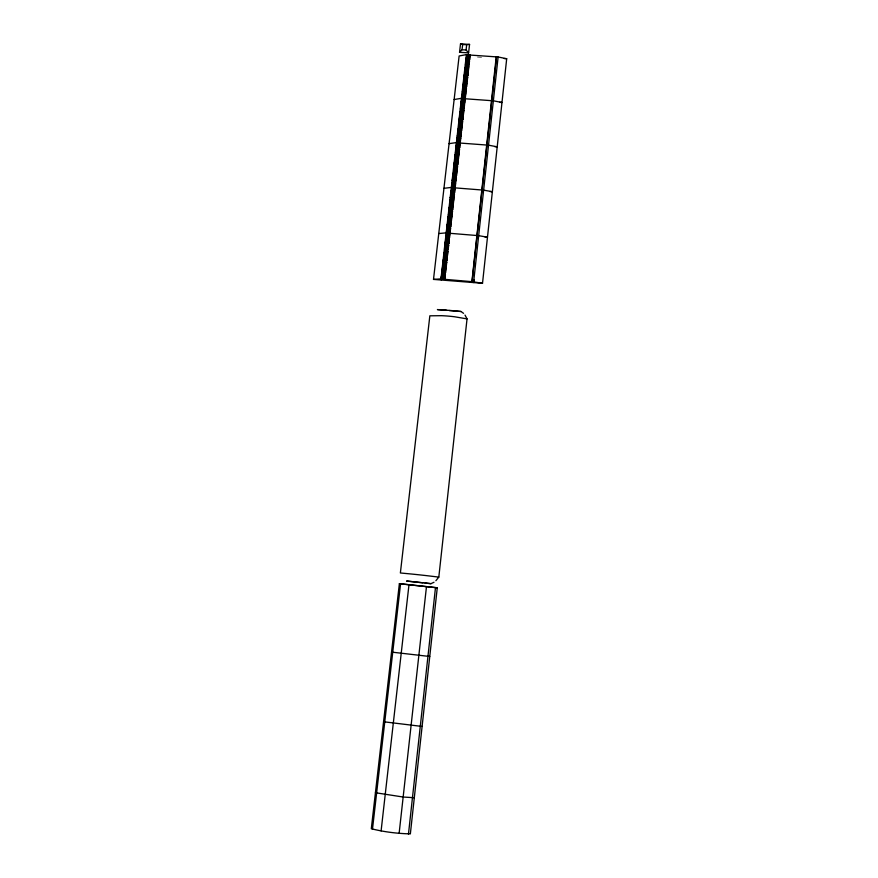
<?xml version="1.0" encoding="UTF-8"?>
<svg xmlns="http://www.w3.org/2000/svg" width="878" height="878" viewBox="0 0 878 878"><rect width="100%" height="100%" fill="white"/><g stroke="black" fill="none" stroke-linecap="round" stroke-linejoin="round"><path stroke-width="0.66" stroke-dasharray="4.39 3.29" d="M477.467 57.037L481.506 57.268"/><path stroke-width="1.32" d="M474.109 279.873L473.824 282.584L473.626 281.805L440.965 279.006L466.405 54.601L459.128 55.983L433.502 279.402L482.516 283.276L506.694 58.716L498.122 56.993L466.437 54.809M408.468 834.1L435.488 587.558L399.369 583.705L371.306 828.722C383.895 831.938 397.317 833.562 410.355 833.88L437.266 587.821L435.488 587.558M435.883 580.72L438.813 577.098L467.041 318.89L465.011 315.07M496.191 57.026L471.826 282.431M472.079 281.684L496.619 56.905M498.122 56.993L473.648 281.904L482.516 283.276M399.139 833.288L426.488 586.537M442.38 270.578L442.688 267.878M443.302 262.478L443.609 259.778M456.428 146.846L456.747 144.146M457.35 138.79L457.657 136.112M459.929 116.05L460.237 113.372M460.84 108.027L461.148 105.349M462.058 97.271L461.751 100.004L461.433 98.314L454.135 99.532M441.305 277.821L442.347 273.31L445.431 273.903L444.948 278.106L441.305 277.821L441.546 275.714M441.963 272.07L443.006 267.56L444.52 267.592L446.079 268.152L445.596 272.356L441.963 272.07L443.006 267.56M442.611 266.319L443.653 261.82L445.168 261.853L446.726 262.412L446.254 266.605L442.611 266.319L443.653 261.82M443.379 260.404L444.301 256.091L445.815 256.113L447.374 256.683L446.902 260.876L443.258 260.59L444.301 256.091M443.917 254.872L444.959 250.373L448.021 250.965L447.55 255.147L443.917 254.872L444.147 252.776M444.564 249.154L445.607 244.655L447.111 244.677L448.669 245.258L448.197 249.429L444.564 249.154L445.607 244.655M445.212 243.447L446.265 238.783L447.78 238.805L449.327 239.387L448.834 243.722L445.212 243.447L446.265 238.783M446.002 237.323L446.946 232.857L448.449 232.879L449.997 233.471L449.503 237.795L445.881 237.521L446.946 232.857M446.529 231.847L447.571 227.347L450.623 227.962L450.151 232.11L446.529 231.847L446.759 229.773M447.176 226.173L448.208 221.673L449.723 221.684L451.259 222.288L450.787 226.436L447.176 226.173L448.208 221.673M447.813 220.499L448.856 216.01L450.359 216.021L451.907 216.625L451.435 220.762L447.813 220.499L448.856 216.01M448.581 214.627L449.503 210.347L451.007 210.358L452.543 210.972L452.071 215.099L448.46 214.847L449.503 210.347M449.097 209.194L450.14 204.706L453.18 205.331L452.708 209.447L449.097 209.194L449.338 207.131M449.854 203.334L450.776 199.065L452.28 199.065L453.816 199.69L453.355 203.806L449.745 203.553L450.776 199.065M450.381 197.923L451.435 193.27L452.938 193.27L454.475 193.895L453.992 198.176L450.381 197.923L451.435 193.27M451.16 191.843L452.104 187.42L453.597 187.42L455.133 188.057L454.65 192.326L451.04 192.073L452.104 187.42M451.676 186.465L452.719 181.976L455.748 182.624L455.287 186.718L451.676 186.465L452.027 183.392M452.433 180.627L453.355 176.379L454.848 176.368L456.384 177.016L455.912 181.109L452.313 180.868L453.355 176.379M453.07 175.029L453.992 170.782L455.484 170.782L457.01 171.429L456.549 175.512L452.949 175.271L453.992 170.782M453.706 169.443L454.628 165.196L456.121 165.185L457.647 165.843L457.186 169.926L453.586 169.684L454.628 165.196M454.222 164.098L455.254 159.62L456.747 159.609L458.272 160.279L457.811 164.351L454.222 164.098L455.254 159.62M454.859 158.534L455.891 154.056L457.383 154.045L458.898 154.715L458.448 158.775L454.859 158.534L455.891 154.056M455.605 152.728L456.538 148.338L458.031 148.316L459.545 148.997L459.073 153.211L455.484 152.981L456.538 148.338M456.143 147.208L457.197 142.565L460.204 143.224L459.721 147.438L456.143 147.208L456.505 144.047M456.769 141.665L457.8 137.188L459.293 137.177L460.807 137.857L460.346 141.907L456.769 141.665L457.8 137.188M457.515 135.881L458.426 131.656L459.918 131.634L461.433 132.337L460.972 136.375L457.394 136.134L458.426 131.656M458.151 130.361L459.062 126.136L460.544 126.114L462.058 126.816L461.598 130.844L458.031 130.613L459.062 126.136M458.656 125.093L459.688 120.626L461.169 120.593L462.684 121.296L462.223 125.324L458.656 125.093L459.688 120.626M459.403 119.331L460.313 115.117L461.795 115.095L463.299 115.797L462.849 119.814L459.282 119.595L460.313 115.117M460.028 113.833L460.928 109.618L462.421 109.596L463.924 110.31L463.474 114.316L459.907 114.096L460.928 109.618M460.522 108.609L461.576 103.977L464.561 104.658L464.089 108.828L460.522 108.609L460.884 105.481M461.169 102.902L462.223 98.281L463.705 98.237L465.208 98.962L464.736 103.132L461.169 102.902L462.223 98.281M461.916 97.173L462.827 92.98L464.308 92.936L465.801 93.672L465.351 97.667L461.795 97.447L462.827 92.98M462.541 91.707L463.441 87.515L464.923 87.471L466.427 88.206L465.966 92.201L462.41 91.981L463.441 87.515M463.035 86.527L464.056 82.06L465.538 82.016L467.041 82.762L466.591 86.746L463.035 86.527L464.056 82.06M463.65 81.083L464.681 76.616L466.163 76.573L467.656 77.319L467.206 81.292L463.65 81.083L464.681 76.616M464.396 75.365L465.296 71.184L466.778 71.14L468.27 71.886L467.82 75.859L464.264 75.651L465.296 71.184M464.89 70.218L465.911 65.751L468.885 66.465L468.435 70.427L464.89 70.218L465.186 67.573M465.625 64.511L466.547 60.176L468.018 60.132L469.51 60.889L469.05 65.005L465.505 64.796L466.547 60.176M466.262 58.881L467.184 54.557L468.654 54.502L470.147 55.27L469.686 59.375L466.141 59.166L467.184 54.557M441.875 277.525L442.578 277.492L443.05 273.288M442.523 271.763L443.225 271.73L443.708 267.538M443.181 266.023L443.884 265.99L444.356 261.787M443.829 260.283L444.531 260.25L445.003 256.058M444.477 254.554L445.179 254.51L445.651 250.329M445.135 248.825L445.826 248.792L446.309 244.611M445.783 243.118L446.474 243.074L446.968 238.739M446.452 237.192L447.154 237.148L447.637 232.824M447.1 231.507L447.791 231.463L448.263 227.303M447.747 225.822L448.438 225.778L448.91 221.629M448.384 220.148L449.086 220.104L449.558 215.955M449.031 214.484L449.723 214.441L450.194 210.303M449.668 208.832L450.37 208.777L450.842 204.651M450.315 203.18L451.007 203.125L451.479 199.01M450.952 197.539L451.654 197.495L452.137 193.215M451.621 191.689L452.313 191.634L452.796 187.365M452.258 186.081L452.949 186.026L453.41 181.922M452.894 180.473L453.586 180.418L454.047 176.313M453.531 174.876L454.222 174.81L454.683 170.727M454.156 169.278L454.859 169.213L455.32 165.13M454.793 163.692L455.484 163.637L455.956 159.555M455.43 158.117L456.121 158.062L456.582 153.99M456.055 152.552L456.758 152.487L457.229 148.261M456.714 146.78L457.405 146.714L457.888 142.488M457.339 141.237L458.042 141.171L458.492 137.122M457.976 135.706L458.667 135.629L459.128 131.59M458.601 130.174L459.293 130.098L459.754 126.059M459.227 124.654L459.918 124.577L460.379 120.549M459.852 119.145L460.544 119.068L461.005 115.04M460.478 113.635L461.169 113.558L461.619 109.541M461.104 108.148L461.795 108.06L462.267 103.889M461.751 102.441L462.443 102.353L462.915 98.193M462.366 96.975L463.057 96.887L463.507 92.892M462.991 91.499L463.683 91.422L464.133 87.427M463.606 86.044L464.297 85.956L464.747 81.972M464.232 80.589L464.912 80.502L465.373 76.529M464.846 75.157L465.538 75.058L465.988 71.096M465.461 69.724L466.152 69.625L466.602 65.663M466.075 64.292L466.767 64.204L467.228 60.088M466.712 58.661L467.403 58.574L467.875 54.458M468.6 52.845L469.554 44.405L460.511 43.9L459.545 52.318L468.6 52.845L466.086 49.991L462.047 49.761L459.545 52.318M444.948 278.106L443.39 277.558L443.862 273.343M445.596 272.356L444.038 271.796L444.52 267.592M446.254 266.605L444.696 266.045L445.168 261.853M446.902 260.876L445.344 260.305L445.815 256.113M447.55 255.147L445.991 254.576L446.463 250.395M448.197 249.429L446.639 248.858L447.111 244.677M448.834 243.722L447.286 243.14L447.78 238.805M449.503 237.795L447.956 237.203L448.449 232.879M450.151 232.11L448.603 231.518L449.075 227.369M450.787 226.436L449.251 225.833L449.723 221.684M451.435 220.762L449.887 220.158L450.359 216.021M452.071 215.099L450.535 214.495L451.007 210.358M452.708 209.447L451.171 208.832L451.643 204.706M453.355 203.806L451.819 203.191L452.28 199.065M453.992 198.176L452.455 197.55L452.938 193.27M454.65 192.326L453.114 191.689L453.597 187.42M455.287 186.718L453.75 186.081L454.211 181.976M455.912 181.109L454.387 180.473L454.848 176.368M456.549 175.512L455.024 174.865L455.484 170.782M457.186 169.926L455.66 169.267L456.121 165.185M457.811 164.351L456.286 163.692L456.747 159.609M458.448 158.775L456.922 158.106L457.383 154.045M459.073 153.211L457.548 152.542L458.031 148.316M459.721 147.438L458.206 146.758L458.689 142.543M460.346 141.907L458.832 141.226L459.293 137.177M460.972 136.375L459.457 135.684L459.918 131.634M461.598 130.844L460.094 130.153L460.544 126.114M462.223 125.324L460.72 124.632L461.169 120.593M462.849 119.814L461.334 119.112L461.795 115.095M463.474 114.316L461.96 113.613L462.421 109.596M464.089 108.828L462.585 108.115L463.057 103.944M464.736 103.132L463.233 102.408L463.705 98.237M465.351 97.667L463.847 96.942L464.308 92.936M465.966 92.201L464.473 91.466L464.923 87.471M466.591 86.746L465.088 86.011L465.538 82.016M467.206 81.292L465.713 80.556L466.163 76.573M467.82 75.859L466.328 75.113L466.778 71.14M468.435 70.427L466.942 69.68L467.392 65.707M469.05 65.005L467.557 64.248L468.018 60.132M469.686 59.375L468.193 58.617L468.654 54.502M381.107 830.895L408.994 584.638M444.147 277.7L444.619 273.497M444.795 271.939L445.278 267.746M445.453 266.199L445.925 261.995M446.101 260.459L446.573 256.266M446.748 254.719L447.22 250.537M447.396 249.001L447.868 244.83M448.043 243.294L448.537 238.959M448.713 237.356L449.207 233.032M449.36 231.671L449.832 227.523M449.997 225.986L450.469 221.838M450.644 220.312L451.116 216.175M451.281 214.649L451.753 210.511M451.929 208.986L452.389 204.859M452.565 203.345L453.026 199.218M453.202 197.704L453.685 193.423M453.871 191.854L454.354 187.574M454.497 186.235L454.969 182.141M455.133 180.627L455.594 176.533M455.77 175.029L456.231 170.936M456.406 169.432L456.867 165.349M457.032 163.846L457.493 159.774M457.668 158.27L458.129 154.199M458.294 152.706L458.777 148.481M458.953 146.922L459.424 142.708M459.578 141.391L460.039 137.341M460.204 135.849L460.665 131.81M460.829 130.317L461.29 126.278M461.455 124.797L461.916 120.769M462.08 119.287L462.53 115.259M462.706 113.778L463.156 109.761M463.321 108.279L463.793 104.109M463.968 102.572L464.44 98.413M464.594 97.107L465.044 93.112M465.208 91.641L465.658 87.646M465.823 86.176L466.273 82.192M466.448 80.732L466.898 76.748M467.063 75.288L467.513 71.316M467.678 69.845L468.128 65.883M468.292 64.423L468.753 60.308M468.929 58.793L469.39 54.677M444.707 277.898L445.179 273.695M445.355 272.136L445.837 267.944M446.002 266.396L446.485 262.204M446.661 260.656L447.132 256.464M447.308 254.927L447.78 250.746M447.956 249.209L448.428 245.028M448.592 243.491L449.086 239.167M449.273 237.565L449.755 233.241M449.909 231.88L450.381 227.731M450.557 226.206L451.018 222.057M451.193 220.532L451.665 216.394M451.83 214.869L452.302 210.731M452.477 209.205L452.938 205.079M453.114 203.564L453.575 199.449M453.75 197.923L454.233 193.654M454.409 192.073L454.892 187.804M455.045 186.465L455.506 182.372M455.682 180.857L456.143 176.763M456.319 175.26L456.779 171.166M456.944 169.663L457.405 165.591M457.581 164.087L458.042 160.005M458.206 158.512L458.667 154.44M458.843 152.948L459.315 148.722M459.49 147.164L459.973 142.949M460.116 141.632L460.577 137.583M460.741 136.09L461.202 132.051M461.367 130.57L461.828 126.531M461.993 125.049L462.454 121.021M462.618 119.529L463.068 115.512M463.244 114.03L463.694 110.013M463.858 108.543L464.33 104.372M464.506 102.836L464.978 98.676M465.12 97.37L465.581 93.375M465.746 91.905L466.196 87.91M466.361 86.439L466.811 82.455M466.975 80.995L467.425 77.012M467.59 75.552L468.04 71.579M468.204 70.119L468.654 66.157M468.819 64.698L469.291 60.582M469.456 59.067L469.928 54.952M372.47 829.337L400.566 583.782M462.047 49.761L462.651 44.504L460.511 43.9M466.086 49.991L466.679 44.734L469.554 44.405M449.854 202.522L450.326 199.218M452.433 179.836L452.905 176.544M459.424 118.256L459.852 115.314M465.614 63.765L466.097 60.395M441.414 277.635L442.347 273.31M442.073 271.884L442.545 267.68M442.721 266.144L443.203 261.94M444.027 254.675L444.959 250.373M444.674 248.957L445.146 244.786M445.322 243.25L445.815 238.915M446.639 231.638L447.571 227.347M447.286 225.964L447.758 221.816M447.934 220.29L448.406 216.153M449.218 208.975L450.14 204.706M450.502 197.693L450.985 193.423M451.797 186.235L452.719 181.976M454.343 163.868L454.804 159.796M454.98 158.292L455.441 154.232M456.264 146.955L457.197 142.565M456.889 141.424L457.35 137.374M458.777 124.841L459.227 120.813M460.643 108.334L461.576 103.977M461.29 102.638L461.773 98.479M463.156 86.253L463.606 82.269M463.771 80.798L464.232 76.825M465.011 69.933L465.911 65.751M466.734 54.765L470.147 55.27M462.991 87.712L466.427 88.206M462.366 93.178L465.801 93.672M461.126 104.175L464.561 104.658M460.478 109.816L463.924 110.31M458.601 126.322L462.058 126.816M457.976 131.843L461.433 132.337M456.088 148.514L459.545 148.997M453.542 170.947L457.01 171.429M451.643 187.574L455.133 188.057M449.042 210.5L452.543 210.972M447.111 227.49L450.623 227.962M443.851 256.211L447.374 256.683M422.944 582.794A110.551 2.722 6.3 0 0 414.394 581.873L406.558 581.038L430.955 583.672L434.006 582.257M449.075 143.641L456.406 142.587M443.95 188.309L451.314 187.431M438.759 233.559L446.145 232.857L446.518 234.141M414.306 797.729L403.156 797.026L375.433 792.724M433.502 279.402L440.921 278.875L441.316 280.016M422.099 726.446L383.554 721.749M462.651 44.504L466.679 44.734M504.279 58.574L506.694 58.716M467.403 58.574L468.193 58.617M465.966 60.681L469.51 60.889M466.767 64.204L467.557 64.248M466.152 69.625L466.942 69.68M465.538 75.058L466.328 75.113M464.1 77.11L467.656 77.319M464.912 80.502L465.713 80.556M464.297 85.956L465.088 86.011M463.683 91.422L464.473 91.466M463.057 96.887L463.847 96.942M499.56 102.331L501.986 102.485L493.348 100.805L461.477 98.501M462.443 102.353L463.233 102.408M461.795 108.06L462.585 108.115M461.169 113.558L461.96 113.613M459.732 115.578L463.299 115.797M460.544 119.068L461.334 119.112M459.918 124.577L460.72 124.632M459.293 130.098L460.094 130.153M458.667 135.629L459.457 135.684M457.229 137.626L460.807 137.857M458.042 141.171L458.832 141.226M494.775 146.648L497.211 146.813L488.508 145.177L459.062 142.971M457.405 146.714L458.206 146.758M456.758 152.487L457.548 152.542M455.32 154.473L458.898 154.715M456.121 158.062L456.922 158.106M454.683 160.037L457.076 160.191M455.484 163.637L456.286 163.692M454.859 169.213L455.66 169.267M454.222 174.81L455.024 174.865M452.785 176.774L455.177 176.939M453.586 180.418L454.387 180.473M452.949 186.026L453.75 186.081M489.924 191.536L492.371 191.711L483.613 190.131L451.347 187.585M452.313 191.634L453.114 191.689M450.864 193.643L454.475 193.895M429.748 656.492L391.544 652.091M451.654 197.495L452.455 197.55M450.205 199.438L453.816 199.69M451.007 203.125L451.819 203.191M450.37 208.777L451.171 208.832M449.723 214.441L450.535 214.495M448.285 216.361L451.907 216.625M449.086 220.104L449.887 220.158M448.845 222.112L451.259 222.288M448.438 225.778L449.251 225.833M447.791 231.463L448.603 231.518M485.007 237.005L487.477 237.192L478.653 235.666L446.189 232.999M447.154 237.148L447.956 237.203M445.706 239.112L448.12 239.299M446.474 243.074L447.286 243.14M445.036 244.984L448.669 245.258M445.826 248.792L446.639 248.858M445.179 254.51L445.991 254.576M444.531 260.25L445.344 260.305M443.083 262.138L446.726 262.412M443.884 265.99L444.696 266.045M442.435 267.867L446.079 268.152M443.225 271.73L444.038 271.796M442.578 277.492L443.39 277.558M446.562 310.329L437.398 309.583L444.992 310.055A106.798 24.573 6.3 0 1 453.246 310.735L460.972 311.503L463.562 313.336M449.185 310.549L460.972 311.503M399.369 583.705L437.266 587.821M425.051 583.025L430.955 583.672M438.813 577.098L425.797 575.551A38.851 1.24 6.3 0 0 412.276 574.102L400.379 572.972L429.847 315.817L441.469 315.685A37.524 8.956 6.4 0 1 454.541 316.76L467.041 318.89"/></g></svg>
